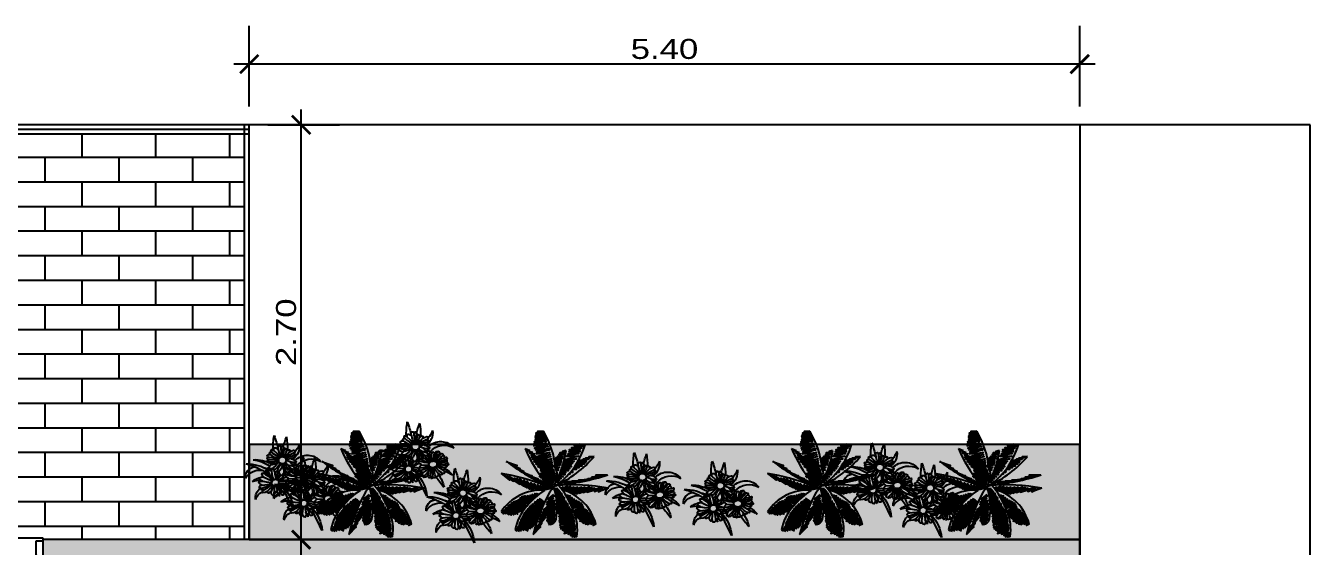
# Model space of a CAD drawing. Header units: inches. Extents: x 5.4 to 65.7, y -9.8 to 26.8.
# Drawn here: x 57.3 to 65.66, y 6.57 to 9.97 of the extents above; entities that cross this region are included whole.
import ezdxf

# ---------------------------------------------------------------- set-up
doc = ezdxf.new("R2010")
doc.units = ezdxf.units.IN
doc.header["$MEASUREMENT"] = 0
for name, color, linetype in [('2', 42, 'Continuous'), ('A-PUERTAS', 1, 'Continuous'), ('PA-Herbacea', 2, 'Continuous'), ('PA-Palmeira', 2, 'Continuous')]:
    doc.layers.add(name, color=color, linetype=linetype)
doc.styles.add('R80-50', font='REFSAN.TTF', dxfattribs={"width": 1.3, "height": 0.13})
doc.dimstyles.new('1-50', dxfattribs={"dimtxt": 0.13, "dimasz": 0.12, "dimexe": 0.25, "dimexo": 0.12, "dimgap": 0.03, "dimtad": 1, "dimzin": 5, "dimdsep": 46, "dimtxsty": 'R80-50', "dimblk": 'ARCHTICK', "dimcen": 0.06, "dimdle": 0.1, "dimclrd": 8, "dimclre": 8, "dimclrt": 256, "dimadec": 0, "dimazin": 0, "dimtfac": 1, "dimtix": 1, "dimtmove": 0, "dimatfit": 3, "dimfxl": 1, "dimtolj": 1, "dimtzin": 0, "dimarcsym": 0})

# ---------------------------------------------------------------- blocks, each defined once
blk = doc.blocks.new('P-1')
for p, q in [((-0.6343, 0.8723), (-0.6724, 0.84)), ((-0.6724, 0.84), (-0.0782, 0.1377)), ((-0.04, 0.17), (-0.6343, 0.8723)), ((-0.5858, 0.8151), (-0.5826, 0.8178)), ((-0.5503, 0.7796), (-0.5826, 0.8178)), ((-0.5746, 0.8082), (-0.5615, 0.8193)), ((-0.5697, 0.796), (-0.5558, 0.8078)), ((-0.5249, 0.8503), (-0.5197, 0.8547)), ((-0.5035, 0.8356), (-0.5197, 0.8547)), ((-0.5145, 0.8427), (-0.5116, 0.8451)), ((-0.5087, 0.8312), (-0.5035, 0.8356)), ((-0.6191, 0.7705), (-0.6322, 0.7594)), ((-0.624, 0.7828), (-0.6272, 0.78)), ((-0.5949, 0.7419), (-0.6272, 0.78)), ((-0.6079, 0.7637), (-0.6218, 0.7519)), ((-0.603, 0.7514), (-0.616, 0.7404)), ((-0.5917, 0.7446), (-0.5949, 0.7419)), ((-0.5584, 0.7891), (-0.5453, 0.8002)), ((-0.5535, 0.7769), (-0.5503, 0.7796)), ((-0.96, 0.17), (-1, 0.17)), ((-0.96, 0.12), (-0.96, 0.17)), ((-0.95, 0.12), (-0.96, 0.12)), ((-0.95, 0.02), (-0.95, 0.12)), ((-0.04, 0.17), (-0.0782, 0.1377)), ((-0.0782, 0.1377), (-0.04, 0.17)), ((-0.05, 0.02), (-0.05, 0.12)), ((-0.05, 0.12), (-0.04, 0.12)), ((-0.04, 0.12), (-0.04, 0.17)), ((-0.04, 0.17), (0, 0.17)), ((-1, 0.02), (-0.95, 0.02)), ((0, 0.02), (-0.05, 0.02))]:
    blk.add_line(p, q)
at = {"const_width": 0.025}
for points in [[(-0.7446, 0.7615), (-0.8337, 0.7615)], [(-0.7446, 0.7615), (-0.7446, 0.6711)]]:
    blk.add_lwpolyline(points, dxfattribs=at)
for centre in [(-0.5351, 0.8252), (-0.6424, 0.7344)]:
    blk.add_circle(centre, 0.027)
blk.add_arc((-0.04, 0.17), 0.92, 90, 183.11084)
blk = doc.blocks.new('D00074C')
at = {"color": 96}
for p, q in [((0.13, -0.085), (0.076, 0)), ((0.076, 0), (0.102, -0.072)), ((-0.34, -0.172), (-0.291, -0.105)), ((-0.317, -0.163), (-0.266, -0.087)), ((-0.291, -0.105), (-0.317, -0.163)), ((-0.302, -0.162), (-0.245, -0.085)), ((-0.266, -0.087), (-0.302, -0.162)), ((-0.285, -0.158), (-0.229, -0.081)), ((-0.245, -0.087), (-0.285, -0.158)), ((-0.26, -0.147), (-0.201, -0.067)), ((-0.229, -0.086), (-0.26, -0.147)), ((-0.236, -0.13), (-0.184, -0.066)), ((-0.201, -0.067), (-0.236, -0.13)), ((-0.218, -0.066), (-0.227, -0.084)), ((-0.227, -0.078), (-0.218, -0.066)), ((-0.211, -0.117), (-0.161, -0.051)), ((-0.184, -0.069), (-0.211, -0.117)), ((-0.161, -0.051), (-0.181, -0.095)), ((-0.181, -0.095), (-0.157, -0.065)), ((-0.171, -0.098), (-0.144, -0.07)), ((-0.156, -0.072), (-0.171, -0.098)), ((-0.156, -0.064), (-0.147, -0.052)), ((-0.146, -0.055), (-0.156, -0.071)), ((-0.138, -0.041), (-0.143, -0.05)), ((-0.143, -0.048), (-0.138, -0.041)), ((0.102, -0.072), (0.065, -0.008)), ((0.122, -0.102), (0.081, -0.146)), ((0.089, -0.164), (0.127, -0.105)), ((0.135, -0.111), (0.089, -0.164)), ((0.096, -0.016), (0.13, -0.085)), ((0.098, -0.176), (0.138, -0.113)), ((0.123, -0.006), (0.117, -0.046)), ((0.123, -0.024), (0.123, -0.006)), ((0.137, -0.01), (0.133, -0.038)), ((0.137, -0.045), (0.137, -0.01)), ((0.215, -0.018), (0.209, -0.087)), ((0.222, -0.091), (0.215, -0.018)), ((0.226, -0.02), (0.223, -0.092)), ((0.236, -0.103), (0.226, -0.02)), ((0.247, -0.097), (0.236, -0.022)), ((0.236, -0.022), (0.236, -0.103)), ((0.253, -0.026), (0.247, -0.097)), ((0.264, -0.102), (0.253, -0.026)), ((0.269, -0.031), (0.264, -0.102)), ((0.275, -0.104), (0.269, -0.031)), ((0.283, -0.029), (0.275, -0.104)), ((0.289, -0.108), (0.283, -0.029)), ((0.293, -0.035), (0.289, -0.108)), ((0.295, -0.103), (0.293, -0.035)), ((0.302, -0.046), (0.295, -0.103)), ((0.306, -0.099), (0.302, -0.046)), ((0.31, -0.05), (0.306, -0.099)), ((0.312, -0.098), (0.31, -0.05)), ((0.318, -0.064), (0.312, -0.098)), ((0.318, -0.095), (0.318, -0.064)), ((0.324, -0.075), (0.318, -0.095)), ((0.325, -0.096), (0.324, -0.075)), ((0.327, -0.082), (0.325, -0.096)), ((-0.384, -0.204), (-0.361, -0.165)), ((-0.366, -0.187), (-0.338, -0.142)), ((-0.361, -0.165), (-0.366, -0.187)), ((-0.351, -0.175), (-0.32, -0.126)), ((-0.338, -0.142), (-0.351, -0.175)), ((-0.32, -0.126), (-0.34, -0.172)), ((0.081, -0.146), (0.095, -0.123)), ((0.148, -0.119), (0.098, -0.176)), ((0.102, -0.191), (0.151, -0.121)), ((0.161, -0.127), (0.102, -0.191)), ((0.112, -0.2), (0.164, -0.129)), ((0.172, -0.134), (0.112, -0.2)), ((0.122, -0.218), (0.177, -0.137)), ((0.187, -0.143), (0.122, -0.218)), ((0.132, -0.232), (0.189, -0.144)), ((0.2, -0.15), (0.132, -0.232)), ((0.139, -0.245), (0.201, -0.151)), ((0.214, -0.158), (0.139, -0.245)), ((0.148, -0.253), (0.215, -0.159)), ((0.225, -0.169), (0.148, -0.253)), ((0.157, -0.266), (0.225, -0.169)), ((0.242, -0.174), (0.157, -0.266)), ((0.17, -0.277), (0.242, -0.174)), ((0.253, -0.186), (0.17, -0.277)), ((0.177, -0.285), (0.253, -0.186)), ((0.261, -0.19), (0.177, -0.285)), ((0.188, -0.298), (0.261, -0.19)), ((0.276, -0.194), (0.188, -0.298)), ((0.197, -0.306), (0.276, -0.194)), ((0.285, -0.203), (0.197, -0.306)), ((0.211, -0.313), (0.285, -0.203)), ((0.294, -0.215), (0.211, -0.313)), ((0.22, -0.322), (0.294, -0.215)), ((0.308, -0.219), (0.22, -0.322)), ((0.234, -0.329), (0.308, -0.219)), ((0.322, -0.229), (0.234, -0.329)), ((0.242, -0.339), (0.322, -0.229)), ((0.331, -0.242), (0.242, -0.339)), ((0.255, -0.345), (0.331, -0.242)), ((0.337, -0.261), (0.255, -0.345)), ((0.267, -0.357), (0.337, -0.261)), ((0.341, -0.279), (0.267, -0.357)), ((0.282, -0.36), (0.341, -0.279)), ((0.354, -0.287), (0.282, -0.36)), ((0.298, -0.368), (0.354, -0.287)), ((0.344, -0.322), (0.298, -0.368)), ((0.305, -0.376), (0.344, -0.322)), ((0.345, -0.345), (0.305, -0.376)), ((0.319, -0.386), (0.345, -0.345)), ((0.347, -0.366), (0.319, -0.386)), ((0.327, -0.392), (0.347, -0.366)), ((0.341, -0.385), (0.327, -0.392)), ((0.329, -0.402), (0.341, -0.385))]:
    blk.add_line(p, q, dxfattribs=at)
for points in [[(-0.035, 0.496), (-0.051, 0.393), (-0.038, 0.445), (-0.038, 0.354), (-0.031, 0.415), (-0.031, 0.316), (-0.024, 0.364), (-0.026, 0.26), (-0.021, 0.301), (-0.029, 0.23), (-0.023, 0.246), (-0.031, 0.169), (-0.021, 0.202), (-0.028, 0.144), (-0.019, 0.176), (-0.034, 0.114), (-0.019, 0.143), (-0.031, 0.079)], [(0.081, 0.487), (0.1, 0.392), (0.083, 0.445), (0.091, 0.357), (0.076, 0.431), (0.088, 0.293), (0.07, 0.41), (0.086, 0.255), (0.062, 0.362), (0.088, 0.222), (0.052, 0.339), (0.088, 0.195), (0.043, 0.316), (0.086, 0.172), (0.04, 0.278), (0.081, 0.152)], [(-0.22, 0.401), (-0.224, 0.355), (-0.215, 0.376), (-0.218, 0.323), (-0.209, 0.357), (-0.213, 0.299), (-0.203, 0.348), (-0.203, 0.265), (-0.189, 0.327), (-0.193, 0.245)], [(-0.338, 0.337), (-0.35, 0.29), (-0.337, 0.32), (-0.345, 0.239), (-0.345, 0.239), (-0.328, 0.314), (-0.329, 0.211), (-0.314, 0.303), (-0.314, 0.189), (-0.299, 0.285), (-0.295, 0.181), (-0.284, 0.282), (-0.277, 0.17), (-0.267, 0.27), (-0.259, 0.156), (-0.244, 0.261), (-0.23, 0.142), (-0.222, 0.241), (-0.219, 0.127)], [(-0.192, 0.244), (-0.178, 0.318), (-0.178, 0.232)], [(-0.176, 0.23), (-0.167, 0.305), (-0.167, 0.223)], [(-0.163, 0.219), (-0.152, 0.281), (-0.152, 0.209)], [(-0.149, 0.206), (-0.143, 0.253), (-0.141, 0.198)], [(0.08, 0.15), (0.035, 0.248), (0.067, 0.131)], [(0.212, 0.138), (0.195, 0.234), (0.199, 0.135)], [(0.238, 0.144), (0.208, 0.233), (0.214, 0.139)], [(0.25, 0.146), (0.219, 0.24), (0.239, 0.144)], [(0.265, 0.149), (0.236, 0.249), (0.252, 0.147)], [(0.276, 0.15), (0.245, 0.259), (0.265, 0.149)], [(0.387, 0.327), (0.393, 0.3), (0.379, 0.322), (0.381, 0.284), (0.37, 0.313), (0.377, 0.252), (0.356, 0.306), (0.372, 0.233), (0.372, 0.233), (0.342, 0.304), (0.359, 0.214), (0.334, 0.303), (0.347, 0.203), (0.321, 0.295), (0.338, 0.187), (0.307, 0.296), (0.324, 0.189), (0.296, 0.289), (0.311, 0.178), (0.286, 0.284), (0.301, 0.169), (0.272, 0.278), (0.286, 0.16), (0.256, 0.27), (0.277, 0.151)], [(-0.312, 0.16), (-0.308, 0.127), (-0.3, 0.145), (-0.299, 0.099), (-0.29, 0.14), (-0.284, 0.09), (-0.278, 0.141), (-0.271, 0.074), (-0.259, 0.125), (-0.259, 0.057), (-0.246, 0.119), (-0.245, 0.048), (-0.23, 0.106), (-0.229, 0.041), (-0.217, 0.104), (-0.217, 0.042)], [(-0.218, 0.126), (-0.205, 0.216), (-0.199, 0.118)], [(-0.198, 0.118), (-0.192, 0.204), (-0.184, 0.111)], [(-0.184, 0.111), (-0.178, 0.189), (-0.167, 0.102)], [(-0.165, 0.101), (-0.163, 0.185), (-0.16, 0.098)], [(-0.156, 0.096), (-0.147, 0.17), (-0.144, 0.089)], [(-0.138, 0.086), (-0.131, 0.153), (-0.129, 0.081)], [(-0.135, 0.193), (-0.131, 0.228), (-0.131, 0.188)], [(-0.124, 0.077), (-0.114, 0.128), (-0.113, 0.07)], [(-0.122, 0.179), (-0.119, 0.193), (-0.119, 0.175)], [(-0.112, 0.168), (-0.11, 0.189), (-0.106, 0.161)], [(-0.107, 0.066), (-0.1, 0.119), (-0.096, 0.059)], [(-0.098, 0.152), (-0.098, 0.164), (-0.093, 0.145)], [(0.037, 0.077), (0.01, 0.124), (0.026, 0.066)], [(0.045, 0.095), (0.015, 0.151), (0.038, 0.08)], [(0.053, 0.109), (0.025, 0.18), (0.048, 0.099)], [(0.065, 0.128), (0.032, 0.212), (0.055, 0.112)], [(0.095, 0.1), (0.092, 0.118), (0.086, 0.096)], [(0.104, 0.104), (0.1, 0.135), (0.1, 0.102)], [(0.121, 0.111), (0.118, 0.15), (0.114, 0.108)], [(0.138, 0.117), (0.133, 0.165), (0.129, 0.113)], [(0.152, 0.121), (0.148, 0.184), (0.144, 0.119)], [(0.166, 0.126), (0.16, 0.2), (0.155, 0.123)], [(0.174, 0.128), (0.169, 0.211), (0.169, 0.127)], [(0.184, 0.131), (0.179, 0.225), (0.175, 0.129)], [(0.198, 0.135), (0.188, 0.226), (0.185, 0.132)], [(0.473, 0.139), (0.473, 0.118), (0.465, 0.132), (0.466, 0.099), (0.456, 0.132), (0.452, 0.084), (0.438, 0.132), (0.438, 0.066), (0.428, 0.13), (0.426, 0.032), (0.41, 0.134), (0.41, 0.033), (0.396, 0.14), (0.396, 0.02), (0.38, 0.137), (0.38, 0.009), (0.366, 0.14), (0.366, 0.004), (0.353, 0.136), (0.348, 0.004), (0.338, 0.139), (0.334, 0.009), (0.325, 0.137), (0.32, 0.005), (0.31, 0.14), (0.307, 0.003), (0.298, 0.139), (0.293, 0.008), (0.282, 0.135), (0.284, 0.01), (0.272, 0.132), (0.268, 0.006), (0.254, 0.131), (0.251, 0.013), (0.239, 0.126), (0.237, -0.001), (0.227, 0.125), (0.221, 0.004), (0.214, 0.118), (0.207, 0), (0.198, 0.113), (0.194, 0.001)], [(-0.514, -0.018), (-0.519, -0.07), (-0.501, -0.02), (-0.507, -0.087), (-0.483, -0.018), (-0.491, -0.09), (-0.471, -0.012), (-0.48, -0.098), (-0.459, -0.007), (-0.466, -0.099), (-0.443, -0.007), (-0.449, -0.103), (-0.429, -0.005), (-0.431, -0.114), (-0.418, -0.007), (-0.413, -0.121), (-0.4, -0.003), (-0.395, -0.122), (-0.387, 0), (-0.374, -0.119), (-0.37, 0.003), (-0.358, -0.114), (-0.353, 0.013), (-0.338, -0.108), (-0.339, 0.011), (-0.321, -0.114), (-0.315, 0.012), (-0.295, -0.102), (-0.296, 0.013), (-0.276, -0.099), (-0.279, 0.016), (-0.26, -0.101), (-0.256, 0.021), (-0.244, -0.101)], [(-0.244, -0.101), (-0.239, 0.018), (-0.228, -0.094), (-0.224, 0.019), (-0.214, -0.085)], [(-0.214, 0.042), (-0.203, 0.096), (-0.204, 0.042)], [(-0.213, -0.084), (-0.208, 0.016), (-0.199, -0.084)], [(-0.201, 0.042), (-0.191, 0.094), (-0.187, 0.041)], [(-0.198, -0.083), (-0.191, 0.008), (-0.183, -0.08)], [(-0.194, 0.023), (-0.185, -0.011), (-0.183, 0.016), (-0.172, -0.044), (-0.171, 0.015), (-0.155, -0.075), (-0.159, 0.019), (-0.137, -0.113), (-0.151, 0.025), (-0.114, -0.114), (-0.134, 0.027), (-0.105, -0.105), (-0.118, 0.034), (-0.09, -0.092), (-0.1, 0.031), (-0.073, -0.09), (-0.088, 0.028), (-0.058, -0.095), (-0.075, 0.023), (-0.048, -0.094), (-0.06, 0.015), (-0.039, -0.097), (-0.046, 0.006), (-0.028, -0.098), (-0.03, 0), (-0.017, -0.102), (-0.017, -0.013), (-0.002, -0.096), (-0.004, -0.021), (0.01, -0.093), (0.005, -0.018)], [(-0.182, 0.041), (-0.172, 0.078), (-0.171, 0.04)], [(-0.167, 0.04), (-0.158, 0.067), (-0.156, 0.043)], [(-0.152, 0.044), (-0.147, 0.066), (-0.145, 0.046)], [(-0.09, 0.055), (-0.081, 0.098), (-0.078, 0.047)], [(-0.074, 0.044), (-0.067, 0.079), (-0.063, 0.034)], [(-0.061, 0.033), (-0.052, 0.061), (-0.048, 0.028), (-0.036, 0.049)], [(0.021, 0.063), (0.005, 0.088)], [(0.013, 0.002), (0.013, 0.034)], [(0.027, 0.004), (0.027, 0.037), (0.016, 0.003)], [(0.041, 0.006), (0.035, 0.045), (0.029, 0.004)], [(0.057, 0.007), (0.049, 0.052), (0.044, 0.006)], [(0.072, 0.008), (0.066, 0.064), (0.058, 0.007)], [(0.083, 0.009), (0.078, 0.066), (0.074, 0.008)], [(0.096, 0.009), (0.094, 0.073), (0.086, 0.009)], [(0.116, 0.009), (0.108, 0.081), (0.097, 0.009)], [(0.13, 0.008), (0.122, 0.079), (0.117, 0.009)], [(0.146, 0.007), (0.139, 0.089), (0.134, 0.008)], [(0.161, 0.006), (0.153, 0.093), (0.148, 0.007)], [(0.176, 0.004), (0.166, 0.103), (0.163, 0.006)], [(0.19, 0.002), (0.179, 0.104), (0.179, 0.004)], [(-0.292, -0.39), (-0.244, -0.298), (-0.263, -0.347), (-0.21, -0.274), (-0.241, -0.327), (-0.182, -0.247), (-0.205, -0.29), (-0.145, -0.205), (-0.165, -0.241), (-0.13, -0.179), (-0.135, -0.196), (-0.095, -0.128), (-0.107, -0.161), (-0.078, -0.11), (-0.09, -0.141), (-0.066, -0.082), (-0.07, -0.114), (-0.052, -0.076)], [(-0.182, -0.078), (-0.176, -0.021)], [(-0.051, -0.073), (-0.045, -0.062)], [(0.01, -0.114), (-0.047, -0.141), (0.013, -0.098)], [(0.014, -0.094), (-0.036, -0.117), (0.009, -0.081)], [(0.096, -0.016), (0.145, -0.087), (0.119, -0.029)], [(0.158, -0.056), (0.187, -0.123), (0.121, -0.019)], [(0.155, -0.073), (0.15, -0.009), (0.144, -0.055)], [(0.166, -0.058), (0.162, -0.013), (0.157, -0.075)], [(0.171, -0.047), (0.212, -0.139), (0.159, -0.046)], [(0.179, -0.056), (0.174, -0.011), (0.17, -0.064)], [(0.198, -0.076), (0.243, -0.162), (0.171, -0.044)], [(0.18, -0.066), (0.18, -0.066)], [(0.194, -0.082), (0.188, -0.013), (0.184, -0.065)], [(0.192, -0.061), (0.185, -0.051)], [(0.185, -0.052), (0.193, -0.066)], [(0.207, -0.084), (0.201, -0.014), (0.197, -0.087)], [(0.21, -0.078), (0.266, -0.171), (0.198, -0.07)], [(0.395, -0.248), (0.337, -0.171), (0.365, -0.219), (0.306, -0.154), (0.351, -0.215), (0.256, -0.113), (0.33, -0.205), (0.226, -0.089), (0.289, -0.179), (0.21, -0.075)], [(-0.192, -0.451), (-0.122, -0.385), (-0.166, -0.418), (-0.108, -0.352), (-0.164, -0.404), (-0.072, -0.299), (-0.156, -0.382), (-0.051, -0.267), (-0.135, -0.339), (-0.031, -0.241), (-0.129, -0.314), (-0.015, -0.22), (-0.122, -0.291), (-0.003, -0.2), (-0.102, -0.258), (0.005, -0.181)], [(0.005, -0.179), (-0.089, -0.231), (0.006, -0.156)], [(0.006, -0.152), (-0.07, -0.2), (0.008, -0.133)], [(0.008, -0.13), (-0.057, -0.171), (0.009, -0.118)], [(0.052, -0.156), (0.03, -0.178), (0.05, -0.152)], [(0.047, -0.147), (0.034, -0.16), (0.042, -0.139)], [(0.062, -0.171), (0.036, -0.201), (0.058, -0.164)], [(0.072, -0.186), (0.039, -0.222), (0.066, -0.178)], [(0.08, -0.198), (0.04, -0.247), (0.075, -0.191)], [(0.089, -0.21), (0.04, -0.266), (0.082, -0.201)], [(0.094, -0.217), (0.041, -0.28), (0.091, -0.212)], [(0.101, -0.225), (0.041, -0.298), (0.095, -0.218)], [(0.109, -0.236), (0.047, -0.304), (0.101, -0.226)], [(-0.037, -0.25), (-0.056, -0.276)], [(0.119, -0.247), (0.049, -0.314), (0.11, -0.237)], [(0.136, -0.267), (0.06, -0.321), (0.12, -0.248)], [(0.145, -0.276), (0.065, -0.334), (0.137, -0.268)], [(0.155, -0.287), (0.073, -0.351), (0.146, -0.277)], [(0.163, -0.295), (0.074, -0.364), (0.156, -0.287)], [(0.149, -0.503), (0.169, -0.484), (0.145, -0.493), (0.17, -0.464), (0.143, -0.481), (0.185, -0.436), (0.135, -0.468), (0.192, -0.418), (0.192, -0.418), (0.126, -0.457), (0.193, -0.395), (0.12, -0.452), (0.189, -0.379), (0.115, -0.438), (0.192, -0.361), (0.102, -0.431), (0.179, -0.354), (0.098, -0.418), (0.175, -0.338), (0.092, -0.408), (0.172, -0.324), (0.084, -0.395), (0.165, -0.308), (0.077, -0.379), (0.164, -0.295)]]:
    blk.add_lwpolyline(points, dxfattribs=at)
for centre, radius, start, end in [((-1.963, 0.176), 1.952, 355.9139, 9.5003), ((1.755, -0.089), 1.77, 161.0185, 176.3643), ((-1.06, -0.31), 1.101, 17.5235, 40.2023), ((-0.645, -0.31), 0.716, 25.6472, 64.592), ((0.432, -0.106), 0.435, 95.8252, 156.1259), ((-0.516, -0.558), 0.747, 52.7016, 74.1636), ((0.377, -0.563), 0.72, 101.1043, 122.5351), ((0.347, -0.253), 0.412, 72.167, 105.2575), ((-0.219, -0.711), 0.753, 85.8325, 113.0007), ((-0.122, -0.066), 0.115, 66.6662, 129.1321), ((-0.155, -0.189), 0.241, 37.0672, 70.9896), ((0.101, -0.579), 0.588, 71.0545, 100.3267), ((-0.644, 0.866), 1.101, 283.6283, 302.3359), ((-1.659, 1.006), 1.952, 314.3303, 326.0082), ((1.499, -0.974), 1.77, 149.7884, 162.8121), ((-1.659, 1.006), 1.952, 326.0717, 326.4399), ((-1.659, 1.006), 1.952, 326.6391, 326.9714), ((1.499, -0.974), 1.77, 149.1891, 149.6446), ((-1.659, 1.006), 1.952, 327.2785, 327.5625), ((0.44, -0.18), 0.435, 167.7047, 228.0054), ((0.666, 0.221), 0.72, 205.3492, 222.7263), ((1.09, 1.38), 1.77, 233.5081, 246.869), ((0.267, -0.078), 0.0604, 355.6965, 65.0572), ((0.459, -0.011), 0.412, 218.5731, 251.6635)]:
    blk.add_arc(centre, radius, start, end, dxfattribs=at)
blk = doc.blocks.new('D00132C')
at = {"color": 221}
for points in [[(0.025, 0.212), (0.035, 0.321), (0.03, 0.342), (0.022, 0.353), (0.014, 0.353), (0.011, 0.344), (0.002, 0.317)], [(0.035, 0.21), (0.057, 0.257), (0.069, 0.298), (0.076, 0.326), (0.074, 0.341), (0.066, 0.353), (0.051, 0.356), (0.042, 0.34), (0.033, 0.329)], [(-0.093, 0.185), (-0.116, 0.179), (-0.141, 0.164), (-0.155, 0.155), (-0.162, 0.143), (-0.156, 0.135), (-0.13, 0.134), (-0.095, 0.14), (-0.045, 0.158), (-0.028, 0.167)], [(-0.117, 0.251), (-0.138, 0.253), (-0.148, 0.244), (-0.144, 0.228), (-0.111, 0.216), (-0.019, 0.193)], [(-0.133, 0.224), (-0.143, 0.218), (-0.147, 0.208)], [(-0.076, 0.275), (-0.104, 0.288), (-0.126, 0.294), (-0.138, 0.289), (-0.143, 0.277), (-0.14, 0.265), (-0.126, 0.256), (-0.048, 0.217), (-0.015, 0.198)], [(-0.142, 0.202), (-0.139, 0.2), (-0.128, 0.194), (-0.028, 0.17)], [(-0.035, 0.288), (-0.046, 0.301), (-0.073, 0.3), (-0.076, 0.287), (-0.078, 0.277), (-0.059, 0.257), (-0.003, 0.207)], [(0.017, 0.212), (0.007, 0.257), (-0.007, 0.298), (-0.021, 0.311), (-0.03, 0.313), (-0.037, 0.299), (-0.033, 0.281), (-0.02, 0.259), (0.005, 0.21)], [(0.024, 0.212), (0.02, 0.268), (0.012, 0.298), (0.008, 0.311), (-0.005, 0.324), (-0.013, 0.319), (-0.017, 0.309), (-0.017, 0.308)], [(0.054, 0.197), (0.098, 0.226), (0.14, 0.254), (0.163, 0.277), (0.167, 0.29), (0.161, 0.302), (0.144, 0.301), (0.13, 0.29), (0.088, 0.251), (0.046, 0.204)], [(0.065, 0.179), (0.12, 0.201), (0.152, 0.223), (0.182, 0.246), (0.183, 0.261), (0.174, 0.268), (0.154, 0.268)], [(0.066, 0.175), (0.107, 0.185), (0.153, 0.196), (0.194, 0.202), (0.211, 0.207), (0.217, 0.226), (0.209, 0.229), (0.194, 0.237), (0.172, 0.238)], [(0.067, 0.166), (0.122, 0.168), (0.178, 0.169), (0.205, 0.175), (0.216, 0.187), (0.213, 0.196), (0.198, 0.203)], [(0.127, 0.287), (0.129, 0.297), (0.128, 0.315), (0.119, 0.324), (0.104, 0.324), (0.089, 0.315), (0.07, 0.302)], [(0.129, 0.142), (0.169, 0.14), (0.193, 0.144), (0.201, 0.157), (0.194, 0.166), (0.188, 0.172)], [(-0.248, -0.038), (-0.277, -0.015), (-0.304, 0), (-0.32, 0.011), (-0.348, 0.016), (-0.382, 0.026), (-0.387, 0.016), (-0.386, 0.004), (-0.379, -0.005)], [(-0.246, -0.036), (-0.287, 0.004), (-0.312, 0.033), (-0.338, 0.051), (-0.349, 0.044), (-0.352, 0.028), (-0.354, 0.018)], [(-0.231, -0.025), (-0.25, 0), (-0.282, 0.041), (-0.306, 0.072), (-0.32, 0.076), (-0.335, 0.069), (-0.338, 0.055), (-0.336, 0.05)], [(-0.225, -0.023), (-0.249, 0.024), (-0.279, 0.061), (-0.294, 0.08), (-0.305, 0.077), (-0.309, 0.072)], [(-0.223, -0.023), (-0.239, 0.029), (-0.258, 0.087), (-0.272, 0.105), (-0.282, 0.103), (-0.288, 0.084), (-0.29, 0.075)], [(-0.2, -0.022), (-0.213, 0.024), (-0.226, 0.073), (-0.245, 0.099), (-0.261, 0.103), (-0.267, 0.099)], [(-0.187, -0.025), (-0.183, 0.017), (-0.185, 0.056), (-0.193, 0.081), (-0.2, 0.092), (-0.209, 0.095), (-0.218, 0.089), (-0.225, 0.069)], [(-0.186, -0.026), (-0.173, 0.014), (-0.165, 0.046), (-0.159, 0.074), (-0.164, 0.093), (-0.173, 0.096), (-0.181, 0.09), (-0.191, 0.074)], [(-0.174, -0.032), (-0.154, 0.002), (-0.144, 0.035), (-0.139, 0.051)], [(-0.17, -0.035), (-0.148, -0.012), (-0.122, 0.016), (-0.105, 0.049), (-0.105, 0.052)], [(-0.084, 0.02), (-0.09, 0.016), (-0.128, -0.009), (-0.17, -0.035)], [(-0.148, 0.105), (-0.151, 0.103), (-0.163, 0.091)], [(-0.128, 0.135), (-0.149, 0.124), (-0.154, 0.113), (-0.146, 0.104), (-0.131, 0.106), (-0.106, 0.115)], [(-0.131, 0.078), (-0.133, 0.095), (-0.142, 0.104)], [(-0.131, 0.078), (-0.139, 0.067), (-0.14, 0.052), (-0.122, 0.045), (-0.106, 0.051), (-0.067, 0.078)], [(-0.108, 0.094), (-0.118, 0.091), (-0.131, 0.08)], [(-0.082, 0.145), (-0.104, 0.12), (-0.111, 0.104), (-0.107, 0.089), (-0.092, 0.091), (-0.066, 0.099), (-0.039, 0.116), (-0.02, 0.139)], [(-0.054, 0.107), (-0.066, 0.083), (-0.074, 0.053), (-0.085, 0.017), (-0.078, 0.007), (-0.061, 0.012)], [(-0.01, 0.128), (-0.028, 0.096), (-0.044, 0.064), (-0.055, 0.034), (-0.062, 0.009), (-0.052, -0.004), (-0.039, 0.003), (-0.036, 0.007)], [(-0.024, 0.006), (-0.035, 0.007), (-0.036, 0.007)], [(-0.001, 0.122), (-0.013, 0.09), (-0.022, 0.04), (-0.026, 0.011), (-0.013, -0.025)], [(0.017, 0.113), (0.007, 0.071), (-0.001, 0.033), (-0.001, -0.001), (0.015, -0.022), (0.03, -0.03), (0.044, -0.026), (0.052, -0.013), (0.059, 0.007), (0.058, 0.027)], [(0.016, 0.118), (0.022, 0.087), (0.035, 0.056), (0.051, 0.033), (0.066, 0.019), (0.073, 0.021), (0.077, 0.035), (0.068, 0.071), (0.051, 0.098), (0.036, 0.12)], [(0.049, 0.128), (0.066, 0.099), (0.082, 0.077), (0.108, 0.048), (0.128, 0.044), (0.133, 0.047)], [(0.062, 0.145), (0.089, 0.126), (0.121, 0.114), (0.149, 0.104), (0.162, 0.11), (0.161, 0.121), (0.149, 0.133), (0.118, 0.147), (0.09, 0.153), (0.066, 0.156)], [(0.062, 0.144), (0.086, 0.119), (0.107, 0.094), (0.152, 0.059), (0.175, 0.053), (0.197, 0.052), (0.201, 0.058), (0.198, 0.072), (0.191, 0.079), (0.175, 0.098), (0.158, 0.108)], [(0.077, 0.035), (0.095, 0.015), (0.113, 0.005), (0.119, 0.008)], [(0.082, 0.03), (0.078, 0.016), (0.09, -0.02), (0.101, -0.08)], [(0.129, -0.085), (0.144, -0.046), (0.15, -0.013), (0.156, 0.029), (0.156, 0.056), (0.149, 0.06), (0.14, 0.059), (0.134, 0.05), (0.118, 0.006), (0.114, -0.015), (0.108, -0.044), (0.105, -0.08)], [(0.122, 0.016), (0.122, 0.026), (0.12, 0.046)], [(0.136, 0.052), (0.135, 0.062), (0.136, 0.072)], [(0.146, -0.102), (0.167, -0.074), (0.204, -0.03), (0.225, 0.004), (0.233, 0.02), (0.229, 0.031), (0.221, 0.033), (0.212, 0.028), (0.2, 0.016), (0.183, -0.013), (0.162, -0.046), (0.137, -0.091)], [(0.203, 0.019), (0.201, 0.024), (0.194, 0.035), (0.18, 0.037), (0.169, 0.034), (0.156, 0.024)], [(0.245, -0.011), (0.25, 0.001), (0.249, 0.01), (0.237, 0.015), (0.23, 0.014)], [(-0.387, -0.054), (-0.403, -0.059), (-0.406, -0.072), (-0.389, -0.078), (-0.379, -0.082)], [(-0.377, -0.026), (-0.389, -0.035), (-0.396, -0.046), (-0.385, -0.056), (-0.364, -0.064), (-0.338, -0.069), (-0.285, -0.071), (-0.257, -0.07)], [(-0.254, -0.046), (-0.282, -0.034), (-0.315, -0.018), (-0.357, -0.007), (-0.379, -0.005), (-0.387, -0.013), (-0.378, -0.025), (-0.354, -0.035), (-0.319, -0.046), (-0.257, -0.055)], [(-0.331, -0.069), (-0.359, -0.074), (-0.383, -0.084), (-0.385, -0.094), (-0.371, -0.104), (-0.35, -0.108), (-0.312, -0.095), (-0.257, -0.071)], [(-0.355, -0.107), (-0.365, -0.114), (-0.365, -0.128), (-0.354, -0.136), (-0.336, -0.137)], [(-0.251, -0.085), (-0.298, -0.113), (-0.334, -0.136), (-0.354, -0.156), (-0.357, -0.169), (-0.351, -0.182), (-0.335, -0.181), (-0.319, -0.175), (-0.287, -0.153), (-0.245, -0.111), (-0.234, -0.101)], [(-0.323, -0.176), (-0.324, -0.183), (-0.323, -0.195), (-0.311, -0.202), (-0.294, -0.198), (-0.27, -0.176), (-0.247, -0.151), (-0.217, -0.108)], [(-0.271, -0.177), (-0.275, -0.196), (-0.273, -0.214), (-0.264, -0.222), (-0.25, -0.225), (-0.238, -0.214), (-0.229, -0.194), (-0.223, -0.159), (-0.215, -0.108)], [(-0.241, -0.216), (-0.239, -0.225), (-0.229, -0.238), (-0.217, -0.24), (-0.205, -0.23), (-0.202, -0.196), (-0.197, -0.147), (-0.195, -0.109)], [(-0.206, -0.231), (-0.2, -0.242), (-0.193, -0.247), (-0.183, -0.246), (-0.179, -0.231), (-0.174, -0.2), (-0.177, -0.166), (-0.187, -0.107)], [(-0.184, -0.106), (-0.166, -0.135), (-0.137, -0.17), (-0.101, -0.208), (-0.08, -0.223), (-0.065, -0.221), (-0.063, -0.208), (-0.072, -0.189), (-0.08, -0.168)], [(-0.178, -0.224), (-0.167, -0.239), (-0.157, -0.241), (-0.151, -0.232), (-0.148, -0.217), (-0.144, -0.196), (-0.147, -0.176), (-0.154, -0.149)], [(-0.172, -0.1), (-0.136, -0.13), (-0.104, -0.153), (-0.065, -0.177), (-0.065, -0.177)], [(-0.162, -0.091), (-0.131, -0.111), (-0.102, -0.128), (-0.078, -0.136), (-0.048, -0.145)], [(-0.159, -0.05), (-0.102, -0.03), (-0.075, -0.014), (-0.053, 0)], [(-0.158, -0.051), (-0.094, -0.04), (-0.032, -0.023), (-0.028, -0.021)], [(-0.156, -0.079), (-0.108, -0.079), (-0.055, -0.075), (-0.053, -0.074)], [(-0.156, -0.078), (-0.127, -0.095), (-0.08, -0.11), (-0.036, -0.115), (-0.022, -0.114)], [(-0.049, -0.165), (-0.064, -0.175), (-0.066, -0.184), (-0.054, -0.191), (-0.016, -0.188), (0.009, -0.18)], [(0.066, -0.129), (0.002, -0.135), (-0.034, -0.139), (-0.055, -0.148), (-0.064, -0.158), (-0.056, -0.164), (-0.037, -0.167), (0.011, -0.163), (0.024, -0.161)], [(-0.018, -0.052), (-0.038, -0.052), (-0.051, -0.063), (-0.054, -0.076), (-0.022, -0.113)], [(-0.051, -0.146), (-0.053, -0.143)], [(-0.018, -0.027), (-0.028, -0.021)], [(0.002, -0.105), (-0.021, -0.113), (-0.027, -0.123), (-0.027, -0.135), (-0.023, -0.138)], [(-0.001, -0.026), (-0.009, -0.024), (-0.021, -0.028), (-0.025, -0.046), (-0.004, -0.064), (0.048, -0.093), (0.07, -0.105)], [(-0.018, -0.137), (-0.017, -0.135)], [(0.068, -0.109), (0.039, -0.106), (-0.003, -0.105)], [(0.081, -0.16), (0.047, -0.202), (0.025, -0.228), (0.005, -0.249), (-0.002, -0.269), (0.005, -0.285), (0.02, -0.286), (0.032, -0.274), (0.042, -0.259)], [(0.006, -0.009), (-0.001, -0.017), (0, -0.033), (0.019, -0.058), (0.062, -0.087), (0.076, -0.096)], [(0.006, -0.105), (0.006, -0.105)], [(0.069, -0.141), (0.034, -0.153), (0.016, -0.167), (0.009, -0.18), (0.006, -0.195), (0.017, -0.202), (0.03, -0.202), (0.058, -0.18), (0.079, -0.157)], [(0.035, -0.028), (0.038, -0.033), (0.069, -0.068), (0.087, -0.085)], [(0.087, -0.165), (0.063, -0.204), (0.05, -0.234), (0.042, -0.258), (0.045, -0.266), (0.061, -0.266), (0.081, -0.249), (0.083, -0.247)], [(0.053, -0.009), (0.065, -0.032), (0.1, -0.081)], [(0.157, -0.229), (0.178, -0.249), (0.197, -0.259), (0.207, -0.258), (0.211, -0.247), (0.205, -0.232), (0.185, -0.21), (0.161, -0.186), (0.138, -0.163)], [(0.226, -0.067), (0.148, -0.105)], [(0.206, -0.236), (0.24, -0.251), (0.269, -0.256), (0.277, -0.249), (0.277, -0.235), (0.267, -0.221), (0.212, -0.19), (0.166, -0.163), (0.148, -0.151)], [(0.261, -0.218), (0.289, -0.218), (0.294, -0.205), (0.283, -0.194), (0.262, -0.188), (0.22, -0.172), (0.151, -0.145)], [(0.283, -0.158), (0.302, -0.148), (0.316, -0.136), (0.321, -0.126), (0.319, -0.115), (0.3, -0.11), (0.272, -0.105), (0.227, -0.113), (0.153, -0.121)], [(0.289, -0.2), (0.313, -0.191), (0.314, -0.175), (0.304, -0.162), (0.28, -0.157), (0.246, -0.153), (0.19, -0.146), (0.153, -0.136)], [(0.249, -0.057), (0.27, -0.041), (0.281, -0.023), (0.285, -0.009), (0.278, -0.004), (0.266, -0.002), (0.254, -0.005), (0.235, -0.017), (0.197, -0.041), (0.187, -0.05)], [(0.277, -0.106), (0.3, -0.093), (0.309, -0.082), (0.311, -0.065), (0.306, -0.056), (0.283, -0.049), (0.256, -0.055), (0.23, -0.066), (0.226, -0.067)], [(-0.145, -0.201), (-0.128, -0.216), (-0.108, -0.23), (-0.09, -0.234), (-0.073, -0.222)], [(0.009, -0.197), (-0.002, -0.214), (-0.007, -0.228), (-0.01, -0.24), (0.005, -0.251)], [(0.096, -0.17), (0.092, -0.2), (0.085, -0.234), (0.08, -0.262), (0.083, -0.291), (0.093, -0.305), (0.11, -0.303), (0.119, -0.289), (0.124, -0.266), (0.122, -0.224), (0.115, -0.172)], [(0.122, -0.275), (0.13, -0.288), (0.14, -0.29), (0.152, -0.283), (0.161, -0.272), (0.162, -0.251), (0.16, -0.234), (0.15, -0.215), (0.128, -0.169)]]:
    blk.add_lwpolyline(points, dxfattribs=at)
at = {"color": 223}
for points in [[(-0.028, 0.171, 0.098597), (-0.027, 0.153, 0.098535), (-0.018, 0.136, 0.098448), (-0.004, 0.124, 0.098386), (0.013, 0.118, 0.098386), (0.032, 0.119, 0.098448), (0.048, 0.127, 0.098535), (0.061, 0.141, 0.098597), (0.066, 0.159, 0.098597), (0.065, 0.177, 0.098535), (0.057, 0.194, 0.098448), (0.043, 0.206, 0.098386), (0.025, 0.212, 0.098386), (0.007, 0.211, 0.098448), (-0.01, 0.203, 0.098535), (-0.022, 0.189, 0.098597)], [(-0.257, -0.057, 0.11406), (-0.256, -0.074, 0.103636), (-0.247, -0.09, 0.091652), (-0.232, -0.102, 0.084668), (-0.213, -0.109, 0.084668), (-0.192, -0.108, 0.091652), (-0.175, -0.102, 0.103636), (-0.161, -0.089, 0.11406), (-0.155, -0.073, 0.11406), (-0.156, -0.057, 0.103636), (-0.165, -0.04, 0.091652), (-0.18, -0.028, 0.084668), (-0.199, -0.022, 0.084668), (-0.22, -0.022, 0.091652), (-0.237, -0.029, 0.103636), (-0.251, -0.041, 0.11406)], [(0.069, -0.14, 0.091941), (0.078, -0.156, 0.095532), (0.091, -0.167, 0.101093), (0.108, -0.172, 0.10541), (0.125, -0.17, 0.10541), (0.139, -0.162, 0.101093), (0.15, -0.148, 0.095532), (0.154, -0.13, 0.091941), (0.151, -0.112, 0.091941), (0.142, -0.096, 0.095532), (0.128, -0.085, 0.101093), (0.112, -0.08, 0.10541), (0.095, -0.082, 0.10541), (0.081, -0.09, 0.101093), (0.07, -0.105, 0.095532), (0.066, -0.122, 0.091941)]]:
    blk.add_lwpolyline(points, format="xyb", close=True, dxfattribs=at)
at = {"color": 84}
for centre, radius, start, end in [((-0.006, 0.343), 0.196, 171.9137, 236.5976), ((0.095, 0.476), 0.313, 199.606, 221.0087), ((1.633, 0.242), 1.682, 172.365, 177.9962), ((-1.056, 0.074), 1.094, 13.6751, 20.9468), ((1.525, -0.02), 1.488, 160.2019, 167.4286), ((-0.955, 0.31), 1.094, 359.2612, 9.1446), ((-0.305, 0.01), 0.22, 43.2183, 141.4416), ((-0.354, -0.058), 0.24, 39.7268, 121.0153), ((0.367, -0.225), 0.398, 86.0771, 121.1275), ((0.46, -0.305), 0.481, 97.884, 125.1859), ((0.151, 0.144), 0.0634, 357.7025, 29.8376), ((0.353, -0.318), 0.401, 101.0206, 119.3549), ((0.471, -0.381), 0.499, 88.3301, 123.6956), ((0.719, -0.754), 0.903, 104.9475, 121.8055), ((0.309, -0.181), 0.219, 31.6895, 96.5162), ((0.357, -0.058), 0.139, 356.7797, 83.2625), ((-0.206, -0.4), 0.321, 119.702, 141.7108), ((-0.081, -0.85), 0.751, 110.6346, 120.0934), ((0.237, -0.314), 0.267, 50.6028, 77.7215), ((0.276, -0.618), 0.527, 75.6389, 87.3269), ((0.031, -0.433), 0.387, 142.3629, 168.9828), ((4.419, -4.043), 6.024, 140.6464, 142.3048), ((0.379, -0.528), 0.509, 136.9739, 174.1458), ((-10.684, 4.903), 11.848, 332.9975, 334.284), ((0.227, -0.375), 0.14, 12.9723, 68.9918), ((0.207, -0.323), 0.158, 352.4736, 53.6799)]:
    blk.add_arc(centre, radius, start, end, dxfattribs=at)
at = {"color": 221}
for centre, radius, start, end in [((0.095, 0.476), 0.313, 240.5459, 240.5777), ((0.331, -0.022), 0.308, 136.1599, 136.2932), ((0.011, -0.249), 0.0677, 307.5295, 357.8489), ((-0.082, -0.281), 0.136, 350.8854, 6.1015)]:
    blk.add_arc(centre, radius, start, end, dxfattribs=at)
blk = doc.blocks.new('_ArchTick')
at = {"color": 0, "linetype": 'ByBlock', "const_width": 0.15}
blk.add_lwpolyline([(-0.5, -0.5), (0.5, 0.5)], dxfattribs=at)
blk = doc.blocks.new('*D84')
at = {"color": 8, "lineweight": -2}
for p, q in [((59.096, 6.5225), (59.096, 9.4225)), ((58.8781, 9.3225), (59.346, 9.3225)), ((58.8781, 6.6225), (59.346, 6.6225))]:
    blk.add_line(p, q, dxfattribs=at)
at = {"layer": 'DEFPOINTS', "color": 0}
for p in [(58.7581, 9.3225), (59.096, 9.3225), (58.7581, 6.6225)]:
    blk.add_point(p, dxfattribs=at)
at = {"color": 8, "lineweight": -2, "xscale": 0.12, "yscale": 0.12, "zscale": 0.12}
for p, rotation in [((59.096, 9.3225), 90), ((59.096, 6.6225), 270)]:
    blk.add_blockref('_ArchTick', p, dxfattribs=dict(at, rotation=rotation))
at = {"insert": (58.9983, 7.9725), "char_height": 0.13, "attachment_point": 5, "rotation": 90, "style": 'R80-50'}
blk.add_mtext('\\A1;2.70', dxfattribs=at)
blk = doc.blocks.new('*D85')
at = {"color": 8, "lineweight": -2}
for p, q in [((58.7581, 9.4425), (58.7581, 9.9676)), ((64.1613, 9.4425), (64.1613, 9.9676)), ((64.2613, 9.7176), (58.6581, 9.7176))]:
    blk.add_line(p, q, dxfattribs=at)
at = {"layer": 'DEFPOINTS', "color": 0}
for p in [(58.7581, 9.7176), (58.7581, 9.3225), (64.1613, 9.3225)]:
    blk.add_point(p, dxfattribs=at)
at = {"color": 8, "lineweight": -2, "xscale": 0.12, "yscale": 0.12, "zscale": 0.12, "rotation": 180}
blk.add_blockref('_ArchTick', (58.7581, 9.7176), dxfattribs=at)
at = {"color": 8, "lineweight": -2, "xscale": 0.12, "yscale": 0.12, "zscale": 0.12}
blk.add_blockref('_ArchTick', (64.1613, 9.7176), dxfattribs=at)
at = {"insert": (61.4597, 9.8153), "char_height": 0.13, "attachment_point": 5, "style": 'R80-50'}
blk.add_mtext('\\A1;5.40', dxfattribs=at)

msp = doc.modelspace()

# ---------------------------------------------------------------- hatches: boundary and pattern name
at = {"true_color": 0xd1cd9e}
h = msp.add_hatch(dxfattribs=at)
h.set_pattern_fill('AR-CONC', color=9, scale=0.01, angle=180, style=0)
h.set_pattern_definition([(310, (64.16135, 6.622494), (0.071726, 0.0062752), [0.0075, -0.0825]), (5, (64.16135, 6.622494), (-0.0138751, -0.0752192), [0.006, -0.066]), (259.5486, (64.167325, 6.62302), (0.0578509, -0.06894395), [0.006374, -0.0701142]), (313.8158, (64.16135, 6.60249), (0.1067241, 0.0165519), [0.01125, -0.12375]), (263.3644, (64.17024, 6.60387), (0.0934663, -0.0974118), [0.009561, -0.1051713]), (8.8158, (64.16135, 6.60249), (0.0934662, -0.0974119), [0.009, -0.099]), (339, (64.17135, 6.607494), (0.0596907, 0.0402619), [0.0075, -0.0825]), (34, (64.17135, 6.607494), (0.0243315, -0.072515), [0.006, -0.066]), (288.5486, (64.17632, 6.61085), (0.0840223, -0.03225305), [0.006374, -0.0701142]), (322.5, (64.161348, 6.622494), (0.00121599, -0.03328939), [0, -0.0652, 0, -0.067, 0, -0.06625]), (352.5, (64.161348, 6.622494), (0.02630695, -0.03944117), [0, -0.0382, 0, -0.0637, 0, -0.02525]), (32.5, (64.139048, 6.622494), (0.05338224, 0.00225549), [0, -0.025, 0, -0.078, 0, -0.1035]), (42.5, (64.12905, 6.622494), (0.0583186, -0.0100105), [0, -0.0325, 0, -0.0518, 0, -0.0735])])
h.paths.add_polyline_path([(64.1613, 7.2424), (58.7581, 7.2424), (58.7581, 6.6225), (64.1613, 6.6225)])
h = msp.add_hatch(color=256)
edge = h.paths.add_edge_path()
edge.add_line((57.4164, 6.6225), (60.2125, 6.6225))
edge.add_ellipse((65.5433, 9.3139), major_axis=(4.2226, 4.2226), ratio=1, start_angle=161.78851, end_angle=162.00248)
edge.add_ellipse((59.9675, 6.5764), major_axis=(0.1814, 0.1814), ratio=1, start_angle=320.85417, end_angle=325.34298)
edge.add_line((60.2202, 6.6225), (64.1613, 6.6225))
edge.add_line((64.1613, 6.6225), (64.1613, 6.1224))
edge.add_line((64.1613, 6.1224), (64.0113, 6.1224))
edge.add_line((64.0113, 6.1224), (64.0113, 6.4725))
edge.add_line((64.0113, 6.4725), (58.7239, 6.4725))
edge.add_line((58.7239, 6.4725), (58.7239, 6.435))
edge.add_line((58.7239, 6.435), (58.677, 6.435))
edge.add_line((58.677, 6.435), (58.677, 6.4256))
edge.add_line((58.677, 6.4256), (58.5833, 6.4256))
edge.add_line((58.5833, 6.4256), (58.5833, 6.4725))
edge.add_line((58.5833, 6.4725), (57.4164, 6.4725))
edge.add_line((57.4164, 6.4725), (57.4164, 6.6225))
h.paths.add_polyline_path([(61.6194, 5.0765), (61.6194, 6.5099), (61.7859, 6.5099), (61.7859, 5.0765)], flags=9)
at = {"layer": '2'}
h = msp.add_hatch(dxfattribs=at)
h.set_pattern_fill('AR-BRSTD', color=32, scale=0.06, style=0, double=1)
h.set_pattern_definition([(180, (59.35065, 2.23039), (0, 0.16002), []), (90, (59.35065, 2.23039), (0.24, 0.16002), [0.16002, -0.16002])])
h.paths.add_polyline_path([(52.9913, 9.2625), (58.7281, 9.2625), (58.7281, 6.6225), (57.4164, 6.6225), (57.4164, 6.6318), (55.6013, 6.6318), (55.6013, 6.6225), (54.3583, 6.6225, 0.377029), (54.5821, 6.8771, 1), (54.0687, 6.8771, 0.377029), (54.2925, 6.6225), (52.9913, 6.6225)])
h.paths.add_polyline_path([(55.2541, 7.3644), (55.1004, 7.462, 0.068223), (55.063, 7.4875), (55.0387, 7.5025, 0.617082), (55.0221, 7.462), (55.0604, 7.4232), (54.7228, 7.0856), (54.6863, 7.1218, 0.6614), (54.6436, 7.1073), (54.6585, 7.0831, 0.068223), (54.684, 7.0456), (54.7857, 6.8856, 1.199769)], flags=16)
h.paths.add_polyline_path([(55.0597, 7.4225), (55.1873, 7.2948, -0.009353)], flags=0)
h.paths.add_polyline_path([(54.7236, 7.0864), (55.0597, 7.4225), (55.1911, 7.2911, -1), (54.855, 6.955)], flags=0)
h.paths.add_polyline_path([(54.0405, 7.124), (54.0018, 7.0856), (53.6642, 7.4232), (53.7003, 7.4598, 0.661427), (53.6859, 7.5025), (53.6616, 7.4875, 0.068223), (53.6242, 7.462), (53.4705, 7.3644, 1.199769), (53.9389, 6.8856), (54.0406, 7.0456, 0.068223), (54.0661, 7.0831), (54.081, 7.1073, 0.617056)], flags=16)
h.paths.add_polyline_path([(54.001, 7.0864), (53.6649, 7.4225), (53.5372, 7.2948, 1.011129), (53.8696, 6.955)], flags=0)
h.paths.add_polyline_path([(56.4731, 7.873), (55.0703, 7.873), (55.0703, 8.7641), (56.4731, 8.7641)], flags=24)

# ---------------------------------------------------------------- linework, layer by layer
for p, q in [((65.6613, 9.3225), (51.4613, 9.3225)), ((58.7581, 9.3225), (52.9613, 9.3225)), ((58.7581, 9.2925), (52.9613, 9.2925)), ((58.7281, 6.6225), (58.7281, 9.3225)), ((58.7581, 6.6225), (58.7581, 9.3225)), ((64.1613, 9.3225), (64.1613, -4.2775)), ((65.6613, -4.1275), (65.6613, 9.3225)), ((58.7581, 9.2625), (52.9613, 9.2625)), ((64.1613, 6.6225), (57.4164, 6.6225)), ((57.4164, 6.4725), (57.4164, 6.6225)), ((64.1613, 6.4725), (64.1613, 6.6225)), ((64.1613, 6.6225), (64.1613, 2.0804)), ((64.1613, 6.4725), (64.1613, 6.6225)), ((64.1613, 6.6225), (64.1613, 2.0804))]:
    msp.add_line(p, q)
for points in [[(58.7581, 6.6225), (64.1613, 6.6225), (64.1613, 7.2424), (58.7581, 7.2424)], [(57.4164, 6.6318), (55.6013, 6.6318), (55.6013, 6.4725), (57.4164, 6.4725)]]:
    msp.add_lwpolyline(points, close=True)

# ---------------------------------------------------------------- block references
at = {"layer": 'A-PUERTAS', "xscale": -0.9369912683223446, "yscale": 0.9369912683223446, "zscale": 0.9369912683223446, "rotation": 180}
msp.add_blockref('P-1', (57.4164, 6.6318), dxfattribs=at)
at = {"layer": 'PA-Herbacea', "linetype": 'Continuous', "xscale": -0.5040000000000191, "yscale": 0.5039999999999237, "zscale": 0.84}
for p in [(59.8497, 7.1452), (58.9831, 7.0561), (61.3261, 6.9466), (62.871, 7.0096), (59.1682, 6.9228), (61.8328, 6.8897), (63.1975, 6.8756), (60.1584, 6.8427)]:
    msp.add_blockref('D00132C', p, dxfattribs=at)
at = {"layer": 'PA-Palmeira', "linetype": 'Continuous', "xscale": 0.7209205408807292, "yscale": 0.7209205408807293, "zscale": 1.60204564640162, "rotation": 278.5049666121744}
for p in [(59.5403, 6.9635), (60.7393, 6.9635), (62.4729, 6.9635), (63.5585, 6.9635)]:
    msp.add_blockref('D00074C', p, dxfattribs=at)

# ---------------------------------------------------------------- dimensions: what is measured, and where the dimension line sits
for base, p1, angle, picture, middle in [((58.7581, 9.7176), (64.1613, 9.3225), 180, '*D85', (61.4597, 9.8153)), ((59.096, 9.3225), (58.7581, 6.6225), 90, '*D84', (58.9983, 7.9725))]:
    dim = msp.add_linear_dim(base=base, p1=p1, p2=(58.7581, 9.3225), angle=angle, dimstyle='1-50')
    dim.commit()
    dim.dimension.update_dxf_attribs({"geometry": picture, "text_midpoint": middle})

doc.saveas('drawing.dxf')
